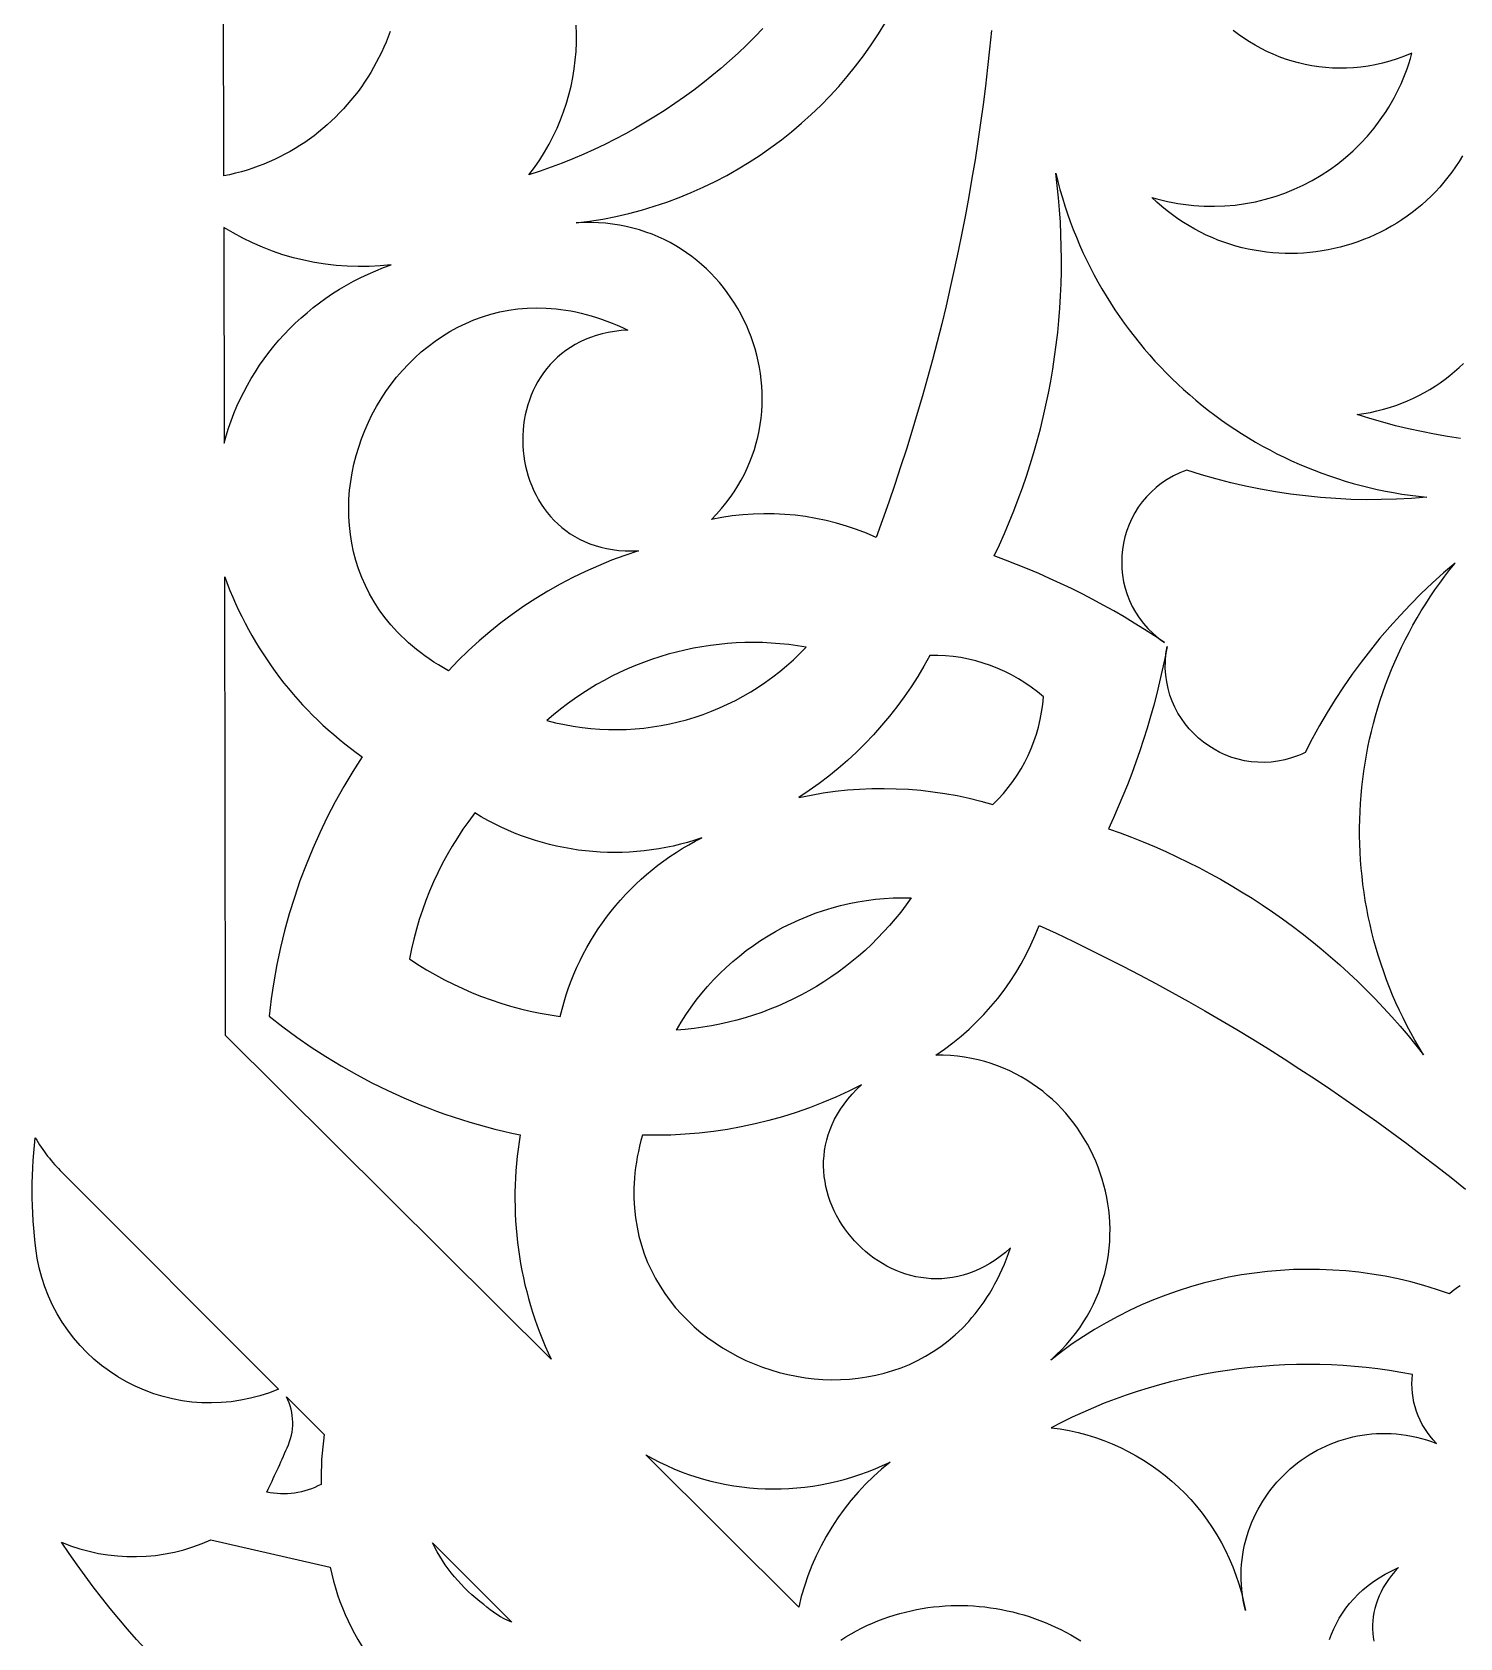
# Model space of a CAD drawing. Extents: x -570 to 570, y -425 to 425.
# Drawn here: x -149.9 to -65.6, y -93.2 to 1.6 of the extents above; entities that cross this region are included whole.
import ezdxf

# ---------------------------------------------------------------- set-up
doc = ezdxf.new("R2010")
doc.units = 0
doc.layers.add('LAYER_1', color=18, linetype='CONTINUOUS')

msp = doc.modelspace()

# ---------------------------------------------------------------- linework, layer by layer
at = {"layer": 'LAYER_1'}
for points in [[(-128.72, 1.677), (-128.837, 1.361), (-128.962, 1.049), (-129.095, 0.74), (-129.236, 0.434), (-129.384, 0.133), (-129.539, -0.165), (-129.701, -0.459), (-129.871, -0.748), (-130.048, -1.033), (-130.231, -1.314), (-130.422, -1.59), (-130.619, -1.861), (-130.824, -2.127), (-131.034, -2.388), (-131.252, -2.643), (-131.475, -2.894), (-131.705, -3.138), (-131.942, -3.377), (-132.184, -3.61), (-132.433, -3.837), (-132.688, -4.057), (-132.948, -4.271), (-133.215, -4.479), (-133.487, -4.68), (-133.765, -4.874), (-134.048, -5.061), (-134.337, -5.241), (-134.631, -5.413), (-134.93, -5.578), (-135.235, -5.736), (-135.545, -5.885), (-135.86, -6.027), (-136.18, -6.161), (-136.504, -6.286), (-136.834, -6.403), (-137.168, -6.511), (-137.506, -6.61), (-137.849, -6.701), (-138.197, -6.783), (-138.549, -6.855), (-138.656, 57.137)], [(-106.714, 1.844), (-107.192, 1.353), (-107.68, 0.872), (-108.177, 0.401), (-108.684, -0.058), (-109.2, -0.507), (-109.725, -0.945), (-110.259, -1.371), (-110.802, -1.786), (-111.353, -2.19), (-111.913, -2.582), (-112.481, -2.963), (-113.057, -3.332), (-113.641, -3.688), (-114.233, -4.033), (-114.831, -4.365), (-115.438, -4.685), (-116.051, -4.993), (-116.671, -5.287), (-117.298, -5.569), (-117.932, -5.839), (-118.572, -6.095), (-119.218, -6.337), (-119.87, -6.567), (-120.528, -6.783), (-120.202, -6.348), (-119.896, -5.903), (-119.61, -5.449), (-119.344, -4.986), (-119.098, -4.516), (-118.872, -4.037), (-118.667, -3.552), (-118.481, -3.061), (-118.316, -2.564), (-118.171, -2.063), (-118.045, -1.557), (-117.941, -1.047), (-117.856, -0.534), (-117.791, -0.019), (-117.747, 0.498), (-117.723, 1.016), (-117.719, 1.535), (-117.736, 2.053)], [(-93.227, 1.732), (-93.335, 0.638), (-93.454, -0.455), (-93.583, -1.547), (-93.721, -2.638), (-93.87, -3.726), (-94.029, -4.814), (-94.198, -5.899), (-94.377, -6.983), (-94.566, -8.066), (-94.764, -9.146), (-94.973, -10.224), (-95.192, -11.301), (-95.421, -12.375), (-95.659, -13.447), (-95.908, -14.517), (-96.166, -15.585), (-96.434, -16.65), (-96.712, -17.713), (-97, -18.773), (-97.298, -19.831), (-97.606, -20.887), (-97.923, -21.939), (-98.25, -22.989), (-98.587, -24.036), (-98.934, -25.08), (-99.29, -26.121), (-99.656, -27.16), (-100.032, -28.195), (-100.608, -27.949), (-101.192, -27.726), (-101.782, -27.527), (-102.379, -27.352), (-102.981, -27.201), (-103.588, -27.074), (-104.198, -26.97), (-104.812, -26.891), (-105.429, -26.836), (-106.047, -26.805), (-106.667, -26.799), (-107.286, -26.817), (-107.906, -26.859), (-108.524, -26.926), (-109.141, -27.017), (-109.755, -27.133), (-109.454, -26.82), (-109.17, -26.499), (-108.902, -26.173), (-108.652, -25.84), (-108.417, -25.502), (-108.199, -25.158), (-107.997, -24.81), (-107.811, -24.457), (-107.641, -24.1), (-107.486, -23.74), (-107.347, -23.376), (-107.223, -23.01), (-107.114, -22.64), (-107.02, -22.269), (-106.941, -21.896), (-106.876, -21.522), (-106.826, -21.147), (-106.79, -20.771), (-106.768, -20.395), (-106.761, -20.02), (-106.767, -19.645), (-106.786, -19.271), (-106.819, -18.898), (-106.866, -18.527), (-106.925, -18.159), (-106.998, -17.793), (-107.083, -17.43), (-107.181, -17.07), (-107.292, -16.714), (-107.414, -16.362), (-107.549, -16.014), (-107.696, -15.672), (-107.855, -15.335), (-108.025, -15.003), (-108.207, -14.678), (-108.4, -14.359), (-108.605, -14.047), (-108.82, -13.742), (-109.046, -13.445), (-109.283, -13.155), (-109.53, -12.875), (-109.788, -12.603), (-110.056, -12.34), (-110.334, -12.086), (-110.622, -11.843), (-110.919, -11.61), (-111.226, -11.388), (-111.542, -11.177), (-111.868, -10.977), (-112.202, -10.79), (-112.545, -10.614), (-112.897, -10.451), (-113.258, -10.302), (-113.627, -10.166), (-114.004, -10.043), (-114.389, -9.935), (-114.782, -9.842), (-115.183, -9.763), (-115.591, -9.7), (-116.007, -9.653), (-116.43, -9.622), (-116.86, -9.608), (-117.296, -9.61), (-117.74, -9.63), (-116.953, -9.527), (-116.172, -9.399), (-115.399, -9.246), (-114.634, -9.069), (-113.877, -8.868), (-113.129, -8.644), (-112.391, -8.396), (-111.662, -8.126), (-110.944, -7.833), (-110.237, -7.518), (-109.54, -7.182), (-108.856, -6.824), (-108.184, -6.444), (-107.524, -6.045), (-106.878, -5.624), (-106.246, -5.184), (-105.627, -4.724), (-105.024, -4.244), (-104.435, -3.746), (-103.862, -3.229), (-103.306, -2.694), (-102.765, -2.14), (-102.242, -1.569), (-101.737, -0.981), (-101.249, -0.376), (-100.78, 0.246), (-100.33, 0.884), (-99.899, 1.537), (-99.489, 2.207)], [(-65.416, -5.668), (-65.618, -5.998), (-65.829, -6.319), (-66.05, -6.631), (-66.279, -6.934), (-66.517, -7.227), (-66.763, -7.511), (-67.018, -7.786), (-67.28, -8.052), (-67.549, -8.308), (-67.826, -8.555), (-68.109, -8.792), (-68.399, -9.019), (-68.696, -9.236), (-68.999, -9.444), (-69.307, -9.642), (-69.621, -9.83), (-69.94, -10.008), (-70.264, -10.175), (-70.593, -10.333), (-70.926, -10.48), (-71.263, -10.617), (-71.604, -10.744), (-71.948, -10.86), (-72.296, -10.966), (-72.647, -11.061), (-73, -11.146), (-73.356, -11.22), (-73.714, -11.283), (-74.074, -11.335), (-74.436, -11.376), (-74.798, -11.407), (-75.162, -11.426), (-75.527, -11.434), (-75.892, -11.431), (-76.257, -11.417), (-76.622, -11.391), (-76.986, -11.354), (-77.35, -11.306), (-77.713, -11.246), (-78.075, -11.175), (-78.436, -11.091), (-78.794, -10.996), (-79.151, -10.89), (-79.505, -10.771), (-79.856, -10.641), (-80.205, -10.498), (-80.55, -10.343), (-80.892, -10.177), (-81.23, -9.998), (-81.564, -9.807), (-81.894, -9.603), (-82.219, -9.387), (-82.54, -9.159), (-82.855, -8.918), (-83.165, -8.664), (-83.469, -8.398), (-83.767, -8.119), (-83.458, -8.208), (-83.148, -8.289), (-82.837, -8.362), (-82.527, -8.427), (-82.217, -8.483), (-81.906, -8.531), (-81.596, -8.57), (-81.287, -8.602), (-80.977, -8.626), (-80.669, -8.641), (-80.054, -8.649), (-79.443, -8.626), (-78.837, -8.572), (-78.237, -8.489), (-77.644, -8.377), (-77.059, -8.235), (-76.483, -8.066), (-75.917, -7.868), (-75.363, -7.644), (-74.82, -7.394), (-74.29, -7.117), (-73.774, -6.815), (-73.273, -6.488), (-72.788, -6.137), (-72.321, -5.762), (-71.871, -5.364), (-71.441, -4.943), (-71.03, -4.501), (-70.641, -4.036), (-70.274, -3.551), (-69.93, -3.046), (-69.766, -2.785), (-69.61, -2.52), (-69.459, -2.25), (-69.315, -1.976), (-69.177, -1.696), (-69.046, -1.412), (-68.922, -1.124), (-68.805, -0.831), (-68.694, -0.533), (-68.591, -0.231), (-68.495, 0.075), (-68.407, 0.385), (-68.842, 0.21), (-69.276, 0.055), (-69.709, -0.08), (-70.14, -0.195), (-70.57, -0.292), (-70.998, -0.369), (-71.424, -0.428), (-71.847, -0.468), (-72.267, -0.491), (-72.683, -0.497), (-73.097, -0.485), (-73.506, -0.457), (-73.911, -0.412), (-74.312, -0.352), (-74.707, -0.275), (-75.098, -0.184), (-75.483, -0.077), (-75.862, 0.044), (-76.236, 0.18), (-76.603, 0.329), (-76.963, 0.492), (-77.316, 0.668), (-77.662, 0.857), (-78, 1.058), (-78.33, 1.272), (-78.652, 1.497), (-78.966, 1.734)], [(-65.539, -22.35), (-66.313, -22.234), (-67.083, -22.101), (-67.851, -21.951), (-68.616, -21.784), (-69.377, -21.6), (-70.134, -21.398), (-70.887, -21.18), (-71.636, -20.944), (-71.241, -20.885), (-70.852, -20.813), (-70.47, -20.729), (-70.094, -20.633), (-69.726, -20.525), (-69.365, -20.406), (-69.011, -20.275), (-68.664, -20.133), (-68.324, -19.981), (-67.992, -19.818), (-67.668, -19.645), (-67.351, -19.462), (-67.042, -19.27), (-66.741, -19.068), (-66.448, -18.857), (-66.163, -18.638), (-65.887, -18.409), (-65.619, -18.173), (-65.359, -17.929)], [(-65.56, -72.394), (-65.718, -72.492), (-65.877, -72.6), (-66.036, -72.72), (-66.195, -72.852), (-66.947, -72.595), (-67.703, -72.364), (-68.464, -72.159), (-69.228, -71.978), (-69.996, -71.823), (-70.766, -71.692), (-71.537, -71.587), (-72.31, -71.506), (-73.084, -71.451), (-73.858, -71.419), (-74.631, -71.413), (-75.403, -71.43), (-76.174, -71.472), (-76.942, -71.539), (-77.707, -71.629), (-78.47, -71.744), (-79.228, -71.882), (-79.981, -72.045), (-80.73, -72.231), (-81.472, -72.441), (-82.209, -72.674), (-82.938, -72.931), (-83.66, -73.211), (-84.374, -73.514), (-85.079, -73.841), (-85.775, -74.191), (-86.461, -74.563), (-87.137, -74.959), (-87.802, -75.377), (-88.455, -75.818), (-89.096, -76.282), (-89.724, -76.768), (-89.398, -76.467), (-89.088, -76.159), (-88.795, -75.844), (-88.519, -75.522), (-88.26, -75.193), (-88.017, -74.859), (-87.79, -74.519), (-87.579, -74.174), (-87.385, -73.825), (-87.206, -73.471), (-87.042, -73.113), (-86.894, -72.751), (-86.762, -72.387), (-86.644, -72.019), (-86.542, -71.65), (-86.454, -71.278), (-86.381, -70.904), (-86.322, -70.53), (-86.278, -70.154), (-86.248, -69.779), (-86.232, -69.403), (-86.229, -69.027), (-86.241, -68.653), (-86.266, -68.279), (-86.304, -67.907), (-86.355, -67.537), (-86.42, -67.169), (-86.497, -66.804), (-86.588, -66.442), (-86.69, -66.083), (-86.805, -65.728), (-86.933, -65.378), (-87.072, -65.032), (-87.224, -64.691), (-87.387, -64.356), (-87.561, -64.027), (-87.748, -63.703), (-87.945, -63.387), (-88.154, -63.077), (-88.373, -62.775), (-88.604, -62.48), (-88.845, -62.194), (-89.096, -61.917), (-89.358, -61.648), (-89.63, -61.388), (-89.912, -61.139), (-90.204, -60.899), (-90.505, -60.67), (-90.816, -60.452), (-91.137, -60.246), (-91.466, -60.05), (-91.805, -59.868), (-92.152, -59.697), (-92.508, -59.539), (-92.873, -59.395), (-93.246, -59.264), (-93.628, -59.148), (-94.017, -59.046), (-94.415, -58.958), (-94.82, -58.886), (-95.233, -58.83), (-95.653, -58.789), (-96.081, -58.765), (-96.515, -58.758), (-96, -58.403), (-95.501, -58.03), (-95.017, -57.638), (-94.551, -57.228), (-94.101, -56.801), (-93.669, -56.356), (-93.255, -55.896), (-92.86, -55.419), (-92.484, -54.928), (-92.126, -54.421), (-91.789, -53.901), (-91.472, -53.367), (-91.176, -52.82), (-90.901, -52.261), (-90.647, -51.689), (-90.416, -51.107), (-89.417, -51.57), (-88.422, -52.042), (-87.432, -52.523), (-86.447, -53.013), (-85.467, -53.512), (-84.492, -54.021), (-83.521, -54.537), (-82.556, -55.063), (-81.595, -55.598), (-80.64, -56.141), (-79.69, -56.693), (-78.745, -57.254), (-77.805, -57.824), (-76.871, -58.402), (-75.942, -58.988), (-75.019, -59.584), (-74.101, -60.187), (-73.189, -60.8), (-72.283, -61.42), (-71.382, -62.049), (-70.487, -62.687), (-69.597, -63.332), (-68.714, -63.986), (-67.837, -64.649), (-66.965, -65.319), (-66.1, -65.998), (-65.241, -66.684)], [(-73.273, -93.273), (-73.156, -92.95), (-73.021, -92.632), (-72.869, -92.319), (-72.7, -92.012), (-72.512, -91.712), (-72.307, -91.42), (-72.083, -91.135), (-71.84, -90.858), (-71.578, -90.591), (-71.298, -90.333), (-70.998, -90.085), (-70.678, -89.849), (-70.339, -89.624), (-69.979, -89.41), (-69.599, -89.21), (-69.199, -89.023), (-69.412, -89.254), (-69.608, -89.489), (-69.787, -89.726), (-69.95, -89.965), (-70.096, -90.206), (-70.226, -90.449), (-70.34, -90.693), (-70.439, -90.938), (-70.522, -91.184), (-70.592, -91.43), (-70.646, -91.676), (-70.687, -91.921), (-70.714, -92.166), (-70.728, -92.41), (-70.729, -92.653), (-70.717, -92.894), (-70.693, -93.133), (-70.656, -93.37)], [(-102.121, -93.298), (-101.818, -93.109), (-101.512, -92.929), (-101.203, -92.759), (-100.891, -92.598), (-100.575, -92.447), (-100.258, -92.305), (-99.938, -92.172), (-99.615, -92.048), (-99.291, -91.934), (-98.965, -91.829), (-98.636, -91.732), (-98.307, -91.645), (-97.975, -91.567), (-97.643, -91.498), (-97.31, -91.437), (-96.975, -91.386), (-96.64, -91.343), (-96.305, -91.309), (-95.969, -91.284), (-95.633, -91.267), (-95.296, -91.259), (-94.96, -91.26), (-94.625, -91.269), (-94.29, -91.287), (-93.955, -91.313), (-93.621, -91.347), (-93.289, -91.39), (-92.957, -91.441), (-92.627, -91.5), (-92.299, -91.568), (-91.972, -91.643), (-91.647, -91.727), (-91.324, -91.819), (-91.004, -91.918), (-90.685, -92.026), (-90.37, -92.142), (-90.057, -92.265), (-89.747, -92.396), (-89.44, -92.536), (-89.137, -92.682), (-88.837, -92.837), (-88.54, -92.999), (-88.247, -93.169), (-87.959, -93.346)]]:
    msp.add_lwpolyline(points, dxfattribs=at)
for points in [[(-67.527, -25.823), (-68.424, -25.895), (-69.321, -25.943), (-70.219, -25.968), (-71.116, -25.971), (-72.012, -25.95), (-72.907, -25.907), (-73.801, -25.841), (-74.692, -25.752), (-75.581, -25.64), (-76.467, -25.506), (-77.35, -25.349), (-78.229, -25.169), (-79.103, -24.967), (-79.973, -24.742), (-80.838, -24.495), (-81.697, -24.226), (-81.904, -24.302), (-82.104, -24.385), (-82.49, -24.569), (-82.853, -24.776), (-83.194, -25.004), (-83.512, -25.252), (-83.809, -25.52), (-84.082, -25.804), (-84.333, -26.105), (-84.56, -26.42), (-84.765, -26.748), (-84.945, -27.088), (-85.103, -27.438), (-85.236, -27.796), (-85.346, -28.163), (-85.431, -28.535), (-85.492, -28.912), (-85.529, -29.292), (-85.54, -29.673), (-85.527, -30.055), (-85.489, -30.436), (-85.426, -30.815), (-85.337, -31.189), (-85.222, -31.558), (-85.082, -31.921), (-84.916, -32.275), (-84.723, -32.619), (-84.505, -32.953), (-84.259, -33.274), (-83.987, -33.581), (-83.688, -33.874), (-83.362, -34.149), (-83.189, -34.28), (-83.009, -34.406), (-83.598, -34.013), (-84.193, -33.629), (-84.794, -33.255), (-85.4, -32.891), (-86.012, -32.536), (-86.629, -32.191), (-87.252, -31.856), (-87.879, -31.531), (-88.512, -31.216), (-89.15, -30.91), (-89.792, -30.615), (-90.439, -30.33), (-91.091, -30.055), (-91.747, -29.79), (-92.408, -29.535), (-93.073, -29.291), (-92.762, -28.631), (-92.463, -27.965), (-92.177, -27.296), (-91.903, -26.621), (-91.642, -25.943), (-91.394, -25.261), (-91.158, -24.574), (-90.934, -23.885), (-90.724, -23.191), (-90.526, -22.495), (-90.34, -21.795), (-90.168, -21.092), (-90.008, -20.387), (-89.861, -19.678), (-89.727, -18.968), (-89.605, -18.255), (-89.497, -17.54), (-89.401, -16.823), (-89.318, -16.105), (-89.249, -15.385), (-89.192, -14.664), (-89.148, -13.941), (-89.117, -13.217), (-89.1, -12.493), (-89.095, -11.768), (-89.104, -11.042), (-89.126, -10.316), (-89.161, -9.59), (-89.209, -8.864), (-89.27, -8.139), (-89.345, -7.413), (-89.433, -6.688), (-89.312, -7.176), (-89.182, -7.659), (-89.043, -8.139), (-88.896, -8.614), (-88.739, -9.084), (-88.573, -9.55), (-88.399, -10.011), (-88.216, -10.468), (-88.025, -10.919), (-87.825, -11.366), (-87.617, -11.808), (-87.401, -12.245), (-87.177, -12.677), (-86.944, -13.104), (-86.704, -13.525), (-86.457, -13.941), (-86.201, -14.351), (-85.938, -14.756), (-85.668, -15.155), (-85.39, -15.548), (-85.105, -15.935), (-84.813, -16.317), (-84.514, -16.692), (-84.208, -17.062), (-83.895, -17.425), (-83.576, -17.782), (-83.25, -18.133), (-82.918, -18.477), (-82.579, -18.814), (-82.234, -19.145), (-81.882, -19.469), (-81.525, -19.787), (-81.162, -20.097), (-80.793, -20.401), (-80.418, -20.697), (-80.037, -20.986), (-79.651, -21.268), (-79.26, -21.543), (-78.863, -21.81), (-78.461, -22.07), (-78.054, -22.322), (-77.642, -22.567), (-77.225, -22.804), (-76.803, -23.032), (-76.377, -23.253), (-75.946, -23.466), (-75.511, -23.671), (-75.071, -23.867), (-74.627, -24.056), (-74.179, -24.236), (-73.726, -24.407), (-73.27, -24.57), (-72.81, -24.724), (-72.346, -24.869), (-71.879, -25.006), (-71.408, -25.133), (-70.934, -25.252), (-70.456, -25.362), (-69.976, -25.462), (-69.492, -25.553), (-69.005, -25.635), (-68.515, -25.707), (-68.022, -25.77)], [(-138.524, -22.64), (-138.4, -22.191), (-138.262, -21.747), (-138.11, -21.308), (-137.944, -20.876), (-137.765, -20.449), (-137.574, -20.028), (-137.369, -19.614), (-137.151, -19.206), (-136.922, -18.805), (-136.679, -18.412), (-136.425, -18.026), (-136.159, -17.648), (-135.881, -17.277), (-135.592, -16.915), (-135.292, -16.561), (-134.98, -16.217), (-134.658, -15.881), (-134.325, -15.554), (-133.982, -15.237), (-133.629, -14.929), (-133.265, -14.632), (-132.892, -14.345), (-132.509, -14.068), (-132.116, -13.803), (-131.715, -13.548), (-131.304, -13.304), (-130.885, -13.073), (-130.457, -12.853), (-130.021, -12.645), (-129.577, -12.449), (-129.124, -12.266), (-128.664, -12.095), (-129.315, -12.159), (-129.965, -12.195), (-130.615, -12.204), (-131.262, -12.184), (-131.907, -12.138), (-132.547, -12.064), (-133.183, -11.964), (-133.814, -11.837), (-134.437, -11.684), (-135.054, -11.504), (-135.662, -11.299), (-136.261, -11.068), (-136.849, -10.811), (-137.427, -10.53), (-137.992, -10.223), (-138.545, -9.891)], [(-125.283, -36.067), (-125.578, -35.9), (-125.864, -35.729), (-126.141, -35.554), (-126.411, -35.374), (-126.673, -35.19), (-126.926, -35.002), (-127.172, -34.809), (-127.409, -34.614), (-127.639, -34.414), (-127.861, -34.211), (-128.075, -34.004), (-128.282, -33.794), (-128.672, -33.363), (-129.032, -32.921), (-129.362, -32.467), (-129.663, -32.003), (-129.935, -31.529), (-130.179, -31.046), (-130.395, -30.556), (-130.583, -30.058), (-130.745, -29.555), (-130.879, -29.046), (-130.988, -28.533), (-131.071, -28.017), (-131.128, -27.498), (-131.161, -26.977), (-131.169, -26.456), (-131.153, -25.935), (-131.114, -25.415), (-131.052, -24.897), (-130.967, -24.382), (-130.86, -23.871), (-130.731, -23.364), (-130.58, -22.862), (-130.409, -22.367), (-130.218, -21.879), (-130.006, -21.4), (-129.775, -20.929), (-129.525, -20.469), (-129.256, -20.019), (-128.968, -19.581), (-128.663, -19.155), (-128.341, -18.743), (-128.002, -18.345), (-127.646, -17.963), (-127.274, -17.597), (-126.887, -17.247), (-126.485, -16.916), (-126.067, -16.604), (-125.636, -16.311), (-125.191, -16.039), (-124.732, -15.788), (-124.26, -15.559), (-123.776, -15.354), (-123.28, -15.173), (-122.772, -15.017), (-122.253, -14.887), (-121.724, -14.784), (-121.184, -14.709), (-120.634, -14.662), (-120.074, -14.644), (-119.506, -14.657), (-119.219, -14.675), (-118.929, -14.701), (-118.638, -14.735), (-118.345, -14.777), (-118.049, -14.828), (-117.752, -14.887), (-117.453, -14.954), (-117.152, -15.03), (-116.85, -15.114), (-116.546, -15.208), (-116.24, -15.31), (-115.933, -15.421), (-115.624, -15.542), (-115.314, -15.672), (-115.003, -15.811), (-114.69, -15.959), (-115.09, -15.988), (-115.477, -16.035), (-115.85, -16.099), (-116.21, -16.179), (-116.556, -16.276), (-116.889, -16.388), (-117.208, -16.515), (-117.513, -16.657), (-117.806, -16.812), (-118.084, -16.98), (-118.35, -17.161), (-118.602, -17.353), (-118.841, -17.557), (-119.067, -17.772), (-119.279, -17.996), (-119.478, -18.231), (-119.664, -18.474), (-119.837, -18.726), (-119.996, -18.985), (-120.143, -19.251), (-120.277, -19.524), (-120.397, -19.803), (-120.504, -20.087), (-120.599, -20.377), (-120.68, -20.67), (-120.749, -20.966), (-120.805, -21.266), (-120.848, -21.568), (-120.878, -21.872), (-120.895, -22.177), (-120.899, -22.483), (-120.891, -22.788), (-120.87, -23.093), (-120.836, -23.397), (-120.789, -23.699), (-120.73, -23.999), (-120.659, -24.295), (-120.574, -24.588), (-120.478, -24.877), (-120.368, -25.161), (-120.246, -25.44), (-120.112, -25.712), (-119.965, -25.978), (-119.806, -26.237), (-119.635, -26.488), (-119.451, -26.731), (-119.255, -26.965), (-119.046, -27.189), (-118.825, -27.403), (-118.592, -27.606), (-118.347, -27.798), (-118.09, -27.978), (-117.82, -28.146), (-117.539, -28.3), (-117.245, -28.44), (-116.939, -28.567), (-116.621, -28.678), (-116.291, -28.774), (-115.949, -28.853), (-115.596, -28.916), (-115.23, -28.962), (-114.852, -28.99), (-114.463, -28.999), (-114.062, -28.989), (-114.86, -29.257), (-115.648, -29.549), (-116.425, -29.866), (-117.191, -30.207), (-117.944, -30.572), (-118.685, -30.961), (-119.413, -31.373), (-120.127, -31.807), (-120.827, -32.265), (-121.512, -32.744), (-122.182, -33.245), (-122.836, -33.768), (-123.474, -34.312), (-124.095, -34.877), (-124.698, -35.462)], [(-65.86, -29.709), (-66.542, -30.295), (-67.209, -30.898), (-67.859, -31.517), (-68.493, -32.152), (-69.11, -32.803), (-69.71, -33.469), (-70.293, -34.15), (-70.858, -34.846), (-71.405, -35.556), (-71.935, -36.279), (-72.445, -37.017), (-72.937, -37.767), (-73.41, -38.53), (-73.864, -39.306), (-74.298, -40.095), (-74.713, -40.895), (-74.912, -40.987), (-75.112, -41.071), (-75.514, -41.215), (-75.917, -41.327), (-76.319, -41.408), (-76.72, -41.459), (-77.118, -41.481), (-77.513, -41.474), (-77.903, -41.44), (-78.286, -41.38), (-78.663, -41.294), (-79.032, -41.182), (-79.391, -41.047), (-79.74, -40.889), (-80.077, -40.709), (-80.401, -40.507), (-80.711, -40.284), (-81.006, -40.042), (-81.285, -39.781), (-81.547, -39.503), (-81.791, -39.207), (-82.014, -38.895), (-82.218, -38.568), (-82.399, -38.226), (-82.557, -37.871), (-82.691, -37.504), (-82.8, -37.124), (-82.882, -36.733), (-82.937, -36.333), (-82.964, -35.923), (-82.96, -35.505), (-82.926, -35.079), (-82.897, -34.864), (-82.859, -34.647), (-82.996, -35.343), (-83.143, -36.035), (-83.301, -36.726), (-83.47, -37.413), (-83.649, -38.097), (-83.839, -38.779), (-84.04, -39.457), (-84.252, -40.132), (-84.474, -40.803), (-84.707, -41.471), (-84.95, -42.136), (-85.204, -42.796), (-85.468, -43.453), (-85.743, -44.105), (-86.027, -44.754), (-86.323, -45.398), (-85.635, -45.643), (-84.952, -45.9), (-84.276, -46.169), (-83.604, -46.45), (-82.939, -46.743), (-82.28, -47.048), (-81.627, -47.365), (-80.98, -47.693), (-80.339, -48.032), (-79.706, -48.383), (-79.079, -48.744), (-78.458, -49.117), (-77.845, -49.501), (-77.239, -49.896), (-76.641, -50.302), (-76.049, -50.719), (-75.466, -51.146), (-74.89, -51.583), (-74.322, -52.031), (-73.762, -52.489), (-73.21, -52.958), (-72.666, -53.436), (-72.131, -53.925), (-71.605, -54.423), (-71.087, -54.931), (-70.579, -55.449), (-70.079, -55.976), (-69.588, -56.513), (-69.107, -57.059), (-68.636, -57.614), (-68.174, -58.179), (-67.721, -58.752), (-67.982, -58.323), (-68.234, -57.89), (-68.476, -57.453), (-68.709, -57.014), (-68.932, -56.571), (-69.146, -56.125), (-69.35, -55.676), (-69.545, -55.224), (-69.731, -54.769), (-69.907, -54.312), (-70.074, -53.853), (-70.232, -53.392), (-70.38, -52.928), (-70.519, -52.462), (-70.649, -51.995), (-70.769, -51.526), (-70.88, -51.055), (-70.982, -50.583), (-71.075, -50.11), (-71.158, -49.635), (-71.232, -49.16), (-71.297, -48.683), (-71.353, -48.206), (-71.399, -47.729), (-71.436, -47.251), (-71.465, -46.772), (-71.484, -46.294), (-71.493, -45.815), (-71.494, -45.336), (-71.486, -44.858), (-71.468, -44.38), (-71.441, -43.902), (-71.406, -43.426), (-71.361, -42.95), (-71.307, -42.474), (-71.244, -42), (-71.172, -41.527), (-71.091, -41.056), (-71.001, -40.586), (-70.902, -40.117), (-70.794, -39.651), (-70.678, -39.186), (-70.552, -38.723), (-70.417, -38.262), (-70.273, -37.804), (-70.12, -37.348), (-69.959, -36.894), (-69.788, -36.443), (-69.609, -35.995), (-69.421, -35.55), (-69.223, -35.108), (-69.017, -34.67), (-68.803, -34.235), (-68.579, -33.803), (-68.346, -33.375), (-68.105, -32.95), (-67.855, -32.53), (-67.596, -32.114), (-67.329, -31.702), (-67.052, -31.294), (-66.767, -30.891), (-66.473, -30.492), (-66.171, -30.098)], [(-138.436, -57.601), (-138.488, -30.527), (-138.339, -30.927), (-138.182, -31.324), (-138.018, -31.717), (-137.847, -32.106), (-137.669, -32.492), (-137.483, -32.874), (-137.29, -33.252), (-137.091, -33.625), (-136.884, -33.995), (-136.67, -34.361), (-136.45, -34.722), (-136.223, -35.079), (-135.989, -35.431), (-135.749, -35.779), (-135.502, -36.122), (-135.248, -36.461), (-134.989, -36.794), (-134.723, -37.123), (-134.45, -37.446), (-134.172, -37.765), (-133.887, -38.078), (-133.596, -38.386), (-133.3, -38.688), (-132.997, -38.985), (-132.688, -39.276), (-132.374, -39.562), (-132.054, -39.842), (-131.729, -40.116), (-131.397, -40.384), (-131.061, -40.646), (-130.719, -40.902), (-130.371, -41.151), (-130.653, -41.584), (-130.928, -42.02), (-131.457, -42.903), (-131.958, -43.8), (-132.432, -44.711), (-132.878, -45.635), (-133.295, -46.572), (-133.684, -47.52), (-134.045, -48.479), (-134.376, -49.449), (-134.678, -50.428), (-134.951, -51.417), (-135.194, -52.414), (-135.407, -53.418), (-135.59, -54.43), (-135.67, -54.938), (-135.742, -55.448), (-135.807, -55.96), (-135.864, -56.472), (-135.057, -57.1), (-134.228, -57.706), (-133.378, -58.291), (-132.509, -58.853), (-131.621, -59.391), (-130.716, -59.904), (-129.796, -60.392), (-128.862, -60.853), (-127.915, -61.286), (-126.957, -61.691), (-126.474, -61.882), (-125.988, -62.066), (-125.501, -62.243), (-125.011, -62.411), (-124.52, -62.572), (-124.026, -62.725), (-123.532, -62.87), (-123.036, -63.006), (-122.538, -63.134), (-122.04, -63.254), (-121.541, -63.365), (-121.041, -63.468), (-121.109, -63.891), (-121.169, -64.314), (-121.22, -64.737), (-121.263, -65.162), (-121.298, -65.586), (-121.325, -66.01), (-121.344, -66.435), (-121.355, -66.859), (-121.357, -67.284), (-121.352, -67.708), (-121.338, -68.131), (-121.317, -68.554), (-121.287, -68.976), (-121.25, -69.398), (-121.204, -69.818), (-121.15, -70.238), (-121.089, -70.656), (-121.02, -71.074), (-120.942, -71.49), (-120.857, -71.904), (-120.764, -72.317), (-120.663, -72.728), (-120.554, -73.137), (-120.437, -73.545), (-120.313, -73.95), (-120.181, -74.353), (-120.04, -74.754), (-119.893, -75.153), (-119.737, -75.549), (-119.574, -75.943), (-119.403, -76.333), (-119.224, -76.721)], [(-104.166, -34.675), (-104.681, -34.593), (-105.197, -34.525), (-105.714, -34.472), (-106.23, -34.434), (-106.746, -34.411), (-107.261, -34.402), (-107.776, -34.408), (-108.289, -34.428), (-108.8, -34.462), (-109.31, -34.511), (-109.818, -34.574), (-110.323, -34.65), (-110.825, -34.741), (-111.325, -34.846), (-111.821, -34.964), (-112.314, -35.096), (-112.802, -35.242), (-113.287, -35.402), (-113.767, -35.574), (-114.243, -35.761), (-114.713, -35.96), (-115.178, -36.173), (-115.638, -36.399), (-116.091, -36.638), (-116.539, -36.89), (-116.979, -37.155), (-117.414, -37.433), (-117.841, -37.723), (-118.26, -38.026), (-118.672, -38.342), (-119.076, -38.67), (-119.472, -39.011), (-118.954, -39.141), (-118.435, -39.253), (-117.914, -39.346), (-117.392, -39.422), (-116.87, -39.479), (-116.348, -39.519), (-115.826, -39.541), (-115.306, -39.545), (-114.786, -39.532), (-114.268, -39.501), (-113.752, -39.453), (-113.239, -39.388), (-112.728, -39.306), (-112.221, -39.207), (-111.718, -39.091), (-111.219, -38.959), (-110.725, -38.81), (-110.236, -38.645), (-109.753, -38.463), (-109.275, -38.265), (-108.804, -38.052), (-108.34, -37.822), (-107.882, -37.576), (-107.433, -37.315), (-106.992, -37.038), (-106.559, -36.746), (-106.135, -36.438), (-105.721, -36.116), (-105.316, -35.778), (-104.922, -35.425), (-104.538, -35.057)], [(-90.158, -37.618), (-90.511, -37.322), (-90.876, -37.044), (-91.253, -36.784), (-91.64, -36.543), (-92.037, -36.319), (-92.443, -36.115), (-92.857, -35.93), (-93.28, -35.764), (-93.709, -35.617), (-94.146, -35.49), (-94.588, -35.384), (-95.035, -35.297), (-95.486, -35.232), (-95.941, -35.187), (-96.4, -35.163), (-96.86, -35.16), (-97.212, -35.792), (-97.583, -36.412), (-97.973, -37.019), (-98.382, -37.612), (-98.808, -38.192), (-99.252, -38.758), (-99.714, -39.309), (-100.193, -39.845), (-100.688, -40.366), (-101.199, -40.871), (-101.727, -41.36), (-102.27, -41.833), (-102.828, -42.288), (-103.401, -42.727), (-103.988, -43.147), (-104.589, -43.55), (-103.878, -43.406), (-103.164, -43.285), (-102.447, -43.186), (-101.728, -43.11), (-101.008, -43.056), (-100.286, -43.026), (-99.564, -43.018), (-98.843, -43.032), (-98.122, -43.069), (-97.402, -43.129), (-96.685, -43.212), (-95.97, -43.317), (-95.259, -43.444), (-94.551, -43.595), (-93.848, -43.768), (-93.149, -43.964), (-92.829, -43.644), (-92.525, -43.311), (-92.238, -42.965), (-91.967, -42.608), (-91.714, -42.239), (-91.479, -41.859), (-91.261, -41.469), (-91.062, -41.07), (-90.881, -40.663), (-90.719, -40.247), (-90.576, -39.823), (-90.452, -39.393), (-90.348, -38.957), (-90.265, -38.516), (-90.201, -38.069)], [(-127.578, -53.078), (-127.079, -53.407), (-126.569, -53.723), (-126.049, -54.024), (-125.521, -54.31), (-124.984, -54.581), (-124.439, -54.837), (-123.887, -55.077), (-123.328, -55.3), (-122.762, -55.508), (-122.192, -55.698), (-121.616, -55.872), (-121.035, -56.028), (-120.451, -56.167), (-119.864, -56.288), (-119.273, -56.391), (-118.681, -56.475), (-118.574, -56.047), (-118.456, -55.623), (-118.327, -55.204), (-118.186, -54.79), (-118.035, -54.382), (-117.872, -53.978), (-117.699, -53.579), (-117.515, -53.187), (-117.32, -52.8), (-117.116, -52.418), (-116.901, -52.044), (-116.676, -51.675), (-116.441, -51.313), (-116.197, -50.958), (-115.943, -50.61), (-115.68, -50.268), (-115.407, -49.935), (-115.126, -49.608), (-114.836, -49.29), (-114.536, -48.979), (-114.229, -48.676), (-113.912, -48.382), (-113.588, -48.096), (-113.255, -47.819), (-112.915, -47.551), (-112.566, -47.292), (-112.21, -47.042), (-111.846, -46.801), (-111.475, -46.57), (-111.097, -46.349), (-110.712, -46.138), (-110.32, -45.938), (-110.739, -46.076), (-111.162, -46.203), (-111.586, -46.317), (-112.012, -46.419), (-112.44, -46.509), (-112.87, -46.587), (-113.3, -46.653), (-113.732, -46.707), (-114.164, -46.748), (-114.597, -46.778), (-115.029, -46.796), (-115.462, -46.802), (-115.895, -46.796), (-116.327, -46.779), (-116.758, -46.749), (-117.188, -46.708), (-117.617, -46.654), (-118.044, -46.59), (-118.469, -46.513), (-118.893, -46.425), (-119.314, -46.325), (-119.732, -46.213), (-120.148, -46.09), (-120.561, -45.955), (-120.97, -45.808), (-121.376, -45.65), (-121.778, -45.481), (-122.177, -45.3), (-122.57, -45.108), (-122.96, -44.904), (-123.344, -44.689), (-123.724, -44.462), (-124.082, -44.941), (-124.425, -45.429), (-124.753, -45.926), (-125.066, -46.433), (-125.364, -46.948), (-125.646, -47.471), (-125.912, -48.002), (-126.163, -48.541), (-126.397, -49.087), (-126.616, -49.639), (-126.818, -50.198), (-127.003, -50.763), (-127.173, -51.334), (-127.325, -51.91), (-127.46, -52.492)], [(-97.96, -49.476), (-98.265, -49.9), (-98.581, -50.314), (-98.907, -50.718), (-99.244, -51.112), (-99.591, -51.494), (-99.948, -51.866), (-100.314, -52.227), (-100.69, -52.577), (-101.075, -52.916), (-101.469, -53.244), (-101.871, -53.56), (-102.282, -53.865), (-102.7, -54.157), (-103.126, -54.438), (-103.56, -54.707), (-104.001, -54.963), (-104.449, -55.208), (-104.904, -55.439), (-105.365, -55.658), (-105.832, -55.864), (-106.305, -56.058), (-106.784, -56.238), (-107.268, -56.404), (-107.757, -56.558), (-108.251, -56.698), (-108.75, -56.824), (-109.253, -56.936), (-109.76, -57.034), (-110.271, -57.119), (-110.785, -57.188), (-111.303, -57.244), (-111.823, -57.285), (-111.551, -56.825), (-111.264, -56.378), (-110.963, -55.942), (-110.649, -55.519), (-110.322, -55.107), (-109.982, -54.709), (-109.63, -54.323), (-109.266, -53.95), (-108.89, -53.591), (-108.503, -53.245), (-108.106, -52.912), (-107.698, -52.594), (-107.28, -52.289), (-106.853, -51.999), (-106.416, -51.724), (-105.97, -51.463), (-105.516, -51.217), (-105.054, -50.986), (-104.585, -50.771), (-104.108, -50.572), (-103.624, -50.388), (-103.134, -50.22), (-102.638, -50.069), (-102.136, -49.934), (-101.628, -49.816), (-101.116, -49.715), (-100.599, -49.631), (-100.078, -49.564), (-99.553, -49.515), (-99.025, -49.484), (-98.494, -49.471)], [(-113.83, -63.486), (-113.919, -63.812), (-113.999, -64.136), (-114.07, -64.457), (-114.133, -64.775), (-114.187, -65.091), (-114.232, -65.404), (-114.269, -65.713), (-114.297, -66.02), (-114.317, -66.324), (-114.329, -66.625), (-114.334, -66.923), (-114.33, -67.218), (-114.3, -67.798), (-114.24, -68.365), (-114.15, -68.92), (-114.033, -69.461), (-113.889, -69.988), (-113.718, -70.502), (-113.522, -71.001), (-113.302, -71.485), (-113.058, -71.955), (-112.792, -72.409), (-112.505, -72.848), (-112.197, -73.271), (-111.869, -73.678), (-111.523, -74.068), (-111.159, -74.441), (-110.779, -74.797), (-110.382, -75.136), (-109.97, -75.457), (-109.545, -75.76), (-109.107, -76.045), (-108.656, -76.311), (-108.194, -76.558), (-107.723, -76.785), (-107.242, -76.993), (-106.752, -77.181), (-106.255, -77.349), (-105.752, -77.496), (-105.243, -77.622), (-104.73, -77.727), (-104.213, -77.811), (-103.694, -77.873), (-103.173, -77.912), (-102.651, -77.929), (-102.129, -77.924), (-101.608, -77.895), (-101.089, -77.843), (-100.574, -77.767), (-100.062, -77.667), (-99.555, -77.543), (-99.054, -77.394), (-98.559, -77.221), (-98.073, -77.022), (-97.595, -76.797), (-97.126, -76.547), (-96.668, -76.27), (-96.222, -75.967), (-95.787, -75.637), (-95.367, -75.279), (-94.96, -74.895), (-94.569, -74.482), (-94.379, -74.265), (-94.194, -74.042), (-94.012, -73.811), (-93.835, -73.573), (-93.663, -73.327), (-93.495, -73.075), (-93.332, -72.815), (-93.174, -72.548), (-93.021, -72.274), (-92.873, -71.992), (-92.73, -71.703), (-92.593, -71.407), (-92.461, -71.102), (-92.334, -70.791), (-92.214, -70.472), (-92.099, -70.145), (-92.401, -70.409), (-92.707, -70.65), (-93.015, -70.87), (-93.326, -71.069), (-93.638, -71.246), (-93.952, -71.403), (-94.267, -71.54), (-94.583, -71.657), (-94.899, -71.755), (-95.215, -71.835), (-95.53, -71.896), (-95.844, -71.939), (-96.157, -71.965), (-96.469, -71.974), (-96.778, -71.966), (-97.084, -71.942), (-97.388, -71.903), (-97.688, -71.848), (-97.985, -71.778), (-98.277, -71.695), (-98.565, -71.597), (-98.848, -71.486), (-99.125, -71.361), (-99.397, -71.225), (-99.662, -71.076), (-99.921, -70.915), (-100.173, -70.743), (-100.417, -70.561), (-100.654, -70.368), (-100.883, -70.165), (-101.103, -69.953), (-101.313, -69.731), (-101.515, -69.501), (-101.707, -69.263), (-101.888, -69.017), (-102.059, -68.764), (-102.219, -68.504), (-102.367, -68.237), (-102.504, -67.965), (-102.628, -67.687), (-102.74, -67.404), (-102.839, -67.117), (-102.924, -66.825), (-102.996, -66.529), (-103.053, -66.231), (-103.096, -65.929), (-103.123, -65.625), (-103.135, -65.319), (-103.132, -65.011), (-103.112, -64.702), (-103.075, -64.393), (-103.021, -64.083), (-102.95, -63.774), (-102.861, -63.465), (-102.754, -63.157), (-102.628, -62.851), (-102.483, -62.547), (-102.319, -62.245), (-102.134, -61.947), (-101.93, -61.651), (-101.704, -61.359), (-101.458, -61.072), (-101.19, -60.789), (-100.9, -60.511), (-101.652, -60.889), (-102.415, -61.242), (-103.188, -61.57), (-103.969, -61.873), (-104.759, -62.151), (-105.557, -62.403), (-106.362, -62.629), (-107.174, -62.829), (-107.992, -63.004), (-108.815, -63.152), (-109.643, -63.274), (-110.474, -63.37), (-111.31, -63.439), (-112.148, -63.482), (-112.988, -63.497)], [(-66.95, -81.69), (-67.145, -81.484), (-67.327, -81.269), (-67.495, -81.044), (-67.651, -80.81), (-67.793, -80.569), (-67.921, -80.32), (-68.034, -80.065), (-68.133, -79.804), (-68.218, -79.539), (-68.287, -79.27), (-68.341, -78.997), (-68.38, -78.723), (-68.402, -78.447), (-68.409, -78.17), (-68.399, -77.893), (-68.372, -77.617), (-69.053, -77.493), (-69.736, -77.385), (-70.42, -77.29), (-71.104, -77.211), (-71.79, -77.146), (-72.475, -77.095), (-73.161, -77.059), (-73.847, -77.037), (-74.532, -77.03), (-75.217, -77.037), (-75.901, -77.058), (-76.584, -77.094), (-77.267, -77.144), (-77.947, -77.208), (-78.626, -77.286), (-79.303, -77.379), (-79.978, -77.486), (-80.651, -77.606), (-81.321, -77.741), (-81.989, -77.89), (-82.653, -78.053), (-83.315, -78.23), (-83.973, -78.421), (-84.627, -78.625), (-85.277, -78.844), (-85.923, -79.077), (-86.565, -79.323), (-87.203, -79.583), (-87.835, -79.857), (-88.463, -80.144), (-89.085, -80.445), (-89.702, -80.76), (-89.164, -80.835), (-88.633, -80.931), (-88.109, -81.049), (-87.593, -81.186), (-87.086, -81.344), (-86.588, -81.521), (-86.099, -81.717), (-85.619, -81.931), (-85.15, -82.164), (-84.692, -82.415), (-84.245, -82.683), (-83.809, -82.968), (-83.386, -83.269), (-82.975, -83.587), (-82.577, -83.92), (-82.192, -84.268), (-81.822, -84.631), (-81.466, -85.009), (-81.124, -85.4), (-80.798, -85.805), (-80.488, -86.223), (-80.193, -86.653), (-79.916, -87.096), (-79.655, -87.551), (-79.412, -88.016), (-79.187, -88.493), (-78.981, -88.98), (-78.793, -89.477), (-78.625, -89.984), (-78.477, -90.5), (-78.349, -91.025), (-78.241, -91.558), (-78.311, -91.247), (-78.369, -90.938), (-78.415, -90.63), (-78.45, -90.324), (-78.474, -90.02), (-78.486, -89.719), (-78.488, -89.42), (-78.48, -89.123), (-78.461, -88.829), (-78.432, -88.538), (-78.392, -88.25), (-78.343, -87.965), (-78.284, -87.683), (-78.216, -87.406), (-78.139, -87.131), (-78.052, -86.861), (-77.957, -86.595), (-77.853, -86.332), (-77.74, -86.075), (-77.619, -85.821), (-77.49, -85.573), (-77.353, -85.329), (-77.208, -85.09), (-77.056, -84.857), (-76.896, -84.629), (-76.729, -84.406), (-76.555, -84.189), (-76.374, -83.978), (-76.187, -83.773), (-75.994, -83.575), (-75.794, -83.382), (-75.588, -83.196), (-75.376, -83.017), (-75.158, -82.845), (-74.936, -82.679), (-74.707, -82.521), (-74.474, -82.371), (-74.236, -82.227), (-73.993, -82.092), (-73.746, -81.964), (-73.494, -81.844), (-73.238, -81.733), (-72.978, -81.63), (-72.715, -81.535), (-72.448, -81.449), (-72.177, -81.372), (-71.904, -81.304), (-71.627, -81.245), (-71.348, -81.196), (-71.066, -81.156), (-70.781, -81.126), (-70.495, -81.105), (-70.206, -81.095), (-69.915, -81.095), (-69.623, -81.105), (-69.329, -81.126), (-69.034, -81.157), (-68.738, -81.199), (-68.441, -81.252), (-68.144, -81.317), (-67.846, -81.393), (-67.547, -81.48), (-67.249, -81.579)], [(-113.635, -82.354), (-113.229, -82.582), (-112.817, -82.797), (-112.398, -82.998), (-111.975, -83.186), (-111.546, -83.36), (-111.112, -83.521), (-110.674, -83.667), (-110.231, -83.801), (-109.785, -83.92), (-109.335, -84.025), (-108.882, -84.117), (-108.426, -84.195), (-107.968, -84.259), (-107.507, -84.309), (-107.045, -84.345), (-106.58, -84.367), (-106.115, -84.376), (-105.649, -84.37), (-105.182, -84.349), (-104.715, -84.315), (-104.247, -84.267), (-103.781, -84.204), (-103.315, -84.128), (-102.85, -84.036), (-102.386, -83.931), (-101.924, -83.811), (-101.464, -83.677), (-101.006, -83.529), (-100.551, -83.366), (-100.099, -83.188), (-99.65, -82.996), (-99.205, -82.79), (-99.709, -83.206), (-100.193, -83.643), (-100.657, -84.098), (-101.099, -84.571), (-101.52, -85.061), (-101.92, -85.568), (-102.297, -86.09), (-102.651, -86.627), (-102.982, -87.178), (-103.289, -87.742), (-103.572, -88.319), (-103.83, -88.907), (-104.063, -89.505), (-104.27, -90.114), (-104.451, -90.732), (-104.605, -91.358)]]:
    msp.add_lwpolyline(points, close=True, dxfattribs=at)
for points in [[(-149.672, -63.651, 0.061815), (-148.082, -65.7), (-135.303, -78.479, -0.482101), (-149.554, -70.754, -0.067585)], [(-132.618, -81.164, 0.0372), (-132.802, -84.108, -0.180266), (-136.011, -84.561, 0.015682), (-134.811, -81.951, 0.237553), (-134.85, -78.932)], [(-132.256, -88.996, 0.242101), (-124.243, -98.984, -0.014201), (-124.416, -102.189, 0.015613), (-129.072, -104.446, -0.131494), (-148.116, -87.518, 0.210762), (-139.299, -87.376)], [(-121.544, -92.238, -0.095137), (-123.194, -91.199, -0.120844), (-126.223, -87.559)]]:
    msp.add_lwpolyline(points, format="xyb", close=True, dxfattribs=at)

doc.saveas('drawing.dxf')
